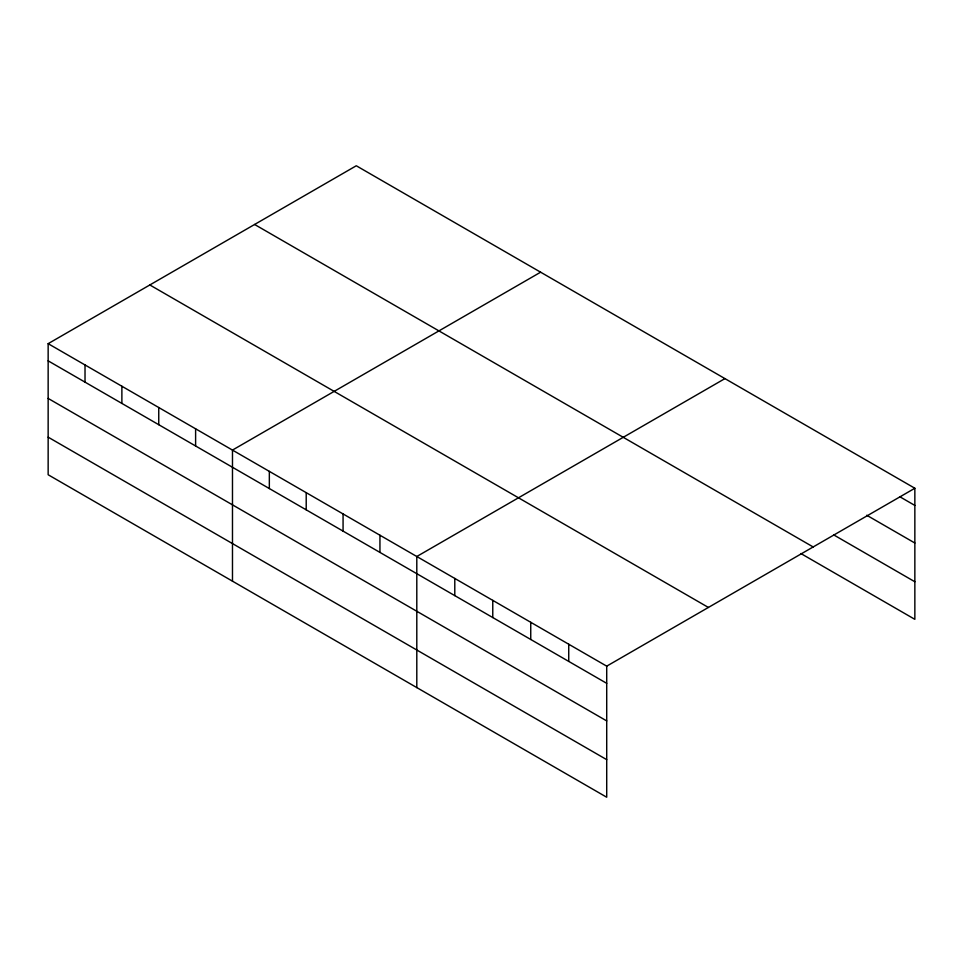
<?xml version="1.0" encoding="UTF-8"?>
<svg xmlns="http://www.w3.org/2000/svg" width="963" height="963" viewBox="0 0 963 963"><rect width="100%" height="100%" fill="white"/><g stroke="black" fill="none" stroke-linecap="round" stroke-linejoin="round"><path stroke-width="1.44" d="M48.15 343.671L606.714 666.155L606.714 797.232L48.15 474.747L48.15 343.671L356.286 165.768L914.85 488.253L914.85 619.329L800.903 553.544M540.616 272.192L232.48 450.082L232.48 581.171M724.934 378.603L416.798 556.506L416.798 687.594M606.714 666.155L914.85 488.253M899.659 496.655L914.85 505.431M866.736 515.241L914.85 543.012M833.826 534.959L914.85 581.748M254.605 224.475L813.169 546.96M149.831 284.964L708.395 607.448M48.15 360.848L606.714 683.333M48.15 398.429L606.714 720.914M48.15 437.166L606.714 759.651M568.736 644.223L568.736 661.4M530.745 622.291L530.745 639.468M492.767 600.37L492.767 617.548M454.789 578.438L454.789 595.616M379.94 535.223L379.94 552.401M343.069 513.941L343.069 531.119M306.21 492.659L306.21 509.836M269.339 471.376L269.339 488.554M195.609 428.8L195.609 445.977M158.751 407.518L158.751 424.695M121.88 386.235L121.88 403.413M85.021 364.953L85.021 382.13"/></g></svg>
